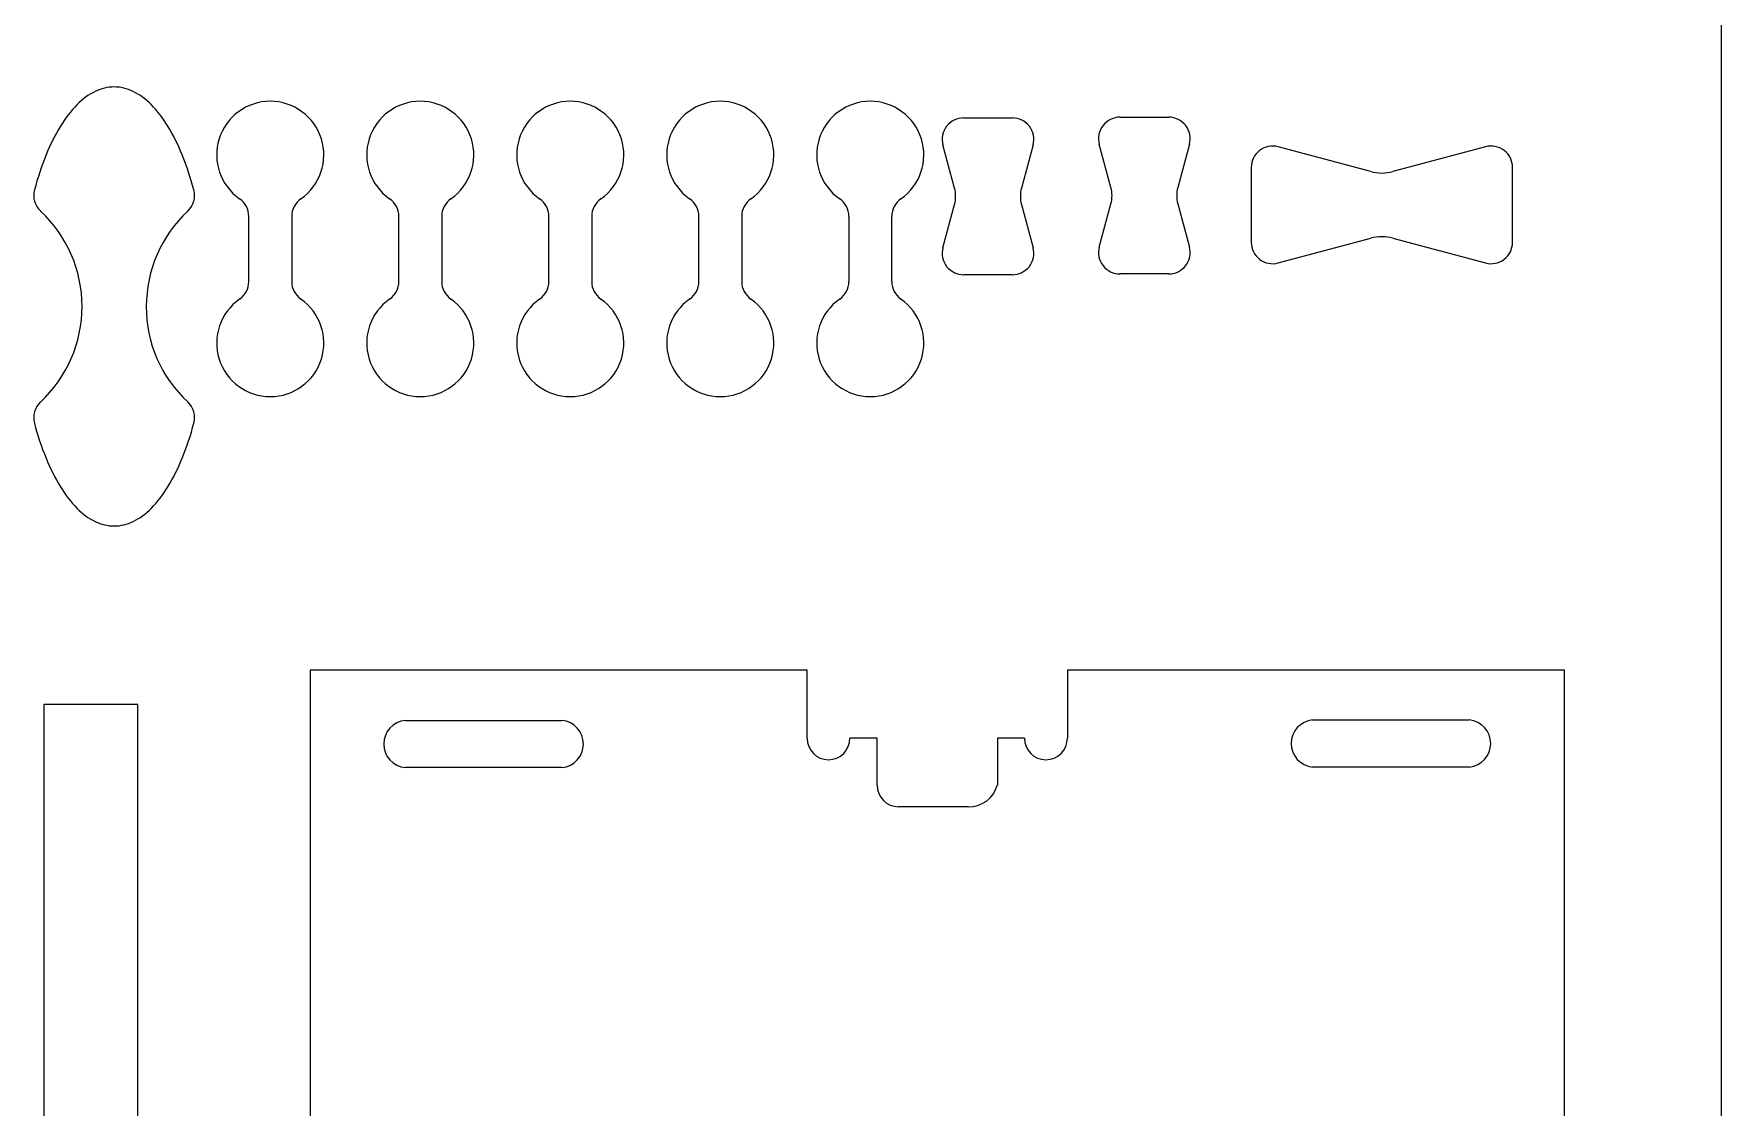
# Model space of a CAD drawing. Extents: x 0 to 1250, y 0 to 2500.
# Drawn here: x 927.1 to 1250, y 1311 to 1516.3 of the extents above; entities that cross this region are included whole.
import ezdxf

# ---------------------------------------------------------------- set-up
doc = ezdxf.new("R2010")
doc.units = 0
for name, color, linetype in [('CUT_18_MM', 7, 'CONTINUOUS'), ('FRAME', 7, 'CONTINUOUS'), ('JOINT_9_MM', 4, 'CONTINUOUS')]:
    doc.layers.add(name, color=color, linetype=linetype)

msp = doc.modelspace()

# ---------------------------------------------------------------- linework, layer by layer
at = {"layer": 'CUT_18_MM', "color": 7, "linetype": 'CONTINUOUS'}
for p, q in [((1075.1, 1394.56), (980, 1394.56)), ((980, 1394.56), (980, 1229.56)), ((1075.1, 1381.56), (1075.1, 1394.56)), ((1220, 1394.56), (1124.9, 1394.56)), ((1124.9, 1394.56), (1124.9, 1381.56)), ((1220, 1229.56), (1220, 1394.56)), ((998.2, 1384.96), (998.2, 1384.96)), ((998.2, 1384.96), (1028.2, 1384.96)), ((1028.2, 1384.96), (1028.2, 1384.96)), ((1171.8, 1385.06), (1201.8, 1385.06)), ((1201.8, 1385.06), (1201.8, 1385.06)), ((1075.1, 1381.56), (1075.1, 1381.56)), ((1088.5, 1381.56), (1083.3, 1381.56)), ((1083.3, 1381.56), (1083.3, 1381.56)), ((1088.5, 1372.56), (1088.5, 1381.56)), ((1116.7, 1381.56), (1111.5, 1381.56)), ((1111.5, 1381.56), (1111.5, 1372.56)), ((1116.7, 1381.56), (1116.7, 1381.56)), ((1124.9, 1381.56), (1124.9, 1381.56)), ((1028.2, 1375.96), (998.2, 1375.96)), ((998.2, 1375.96), (998.2, 1375.96)), ((1201.8, 1376.06), (1171.8, 1376.06)), ((1171.8, 1376.06), (1171.8, 1376.06)), ((1201.8, 1376.06), (1201.8, 1376.06)), ((1088.5, 1372.56), (1088.5, 1372.56)), ((1111.5, 1372.56), (1111.5, 1372.56)), ((1105.9, 1368.46), (1092.6, 1368.46)), ((1092.6, 1368.46), (1092.6, 1368.46)), ((1105.9, 1368.46), (1105.9, 1368.46))]:
    msp.add_line(p, q, dxfattribs=at)
at = {"layer": 'CUT_18_MM', "linetype": 'CONTINUOUS'}
for p, q in [((929.08, 1388.01), (929.08, 1223.01)), ((947.08, 1388.01), (929.08, 1388.01)), ((947.08, 1223.01), (947.08, 1388.01))]:
    msp.add_line(p, q, dxfattribs=at)
at = {"layer": 'CUT_18_MM', "color": 7, "linetype": 'CONTINUOUS'}
for centre, radius, start, end in [((998.62, 1380.46), 4.52, 95.326, 264.674), ((1027.78, 1380.46), 4.52, 275.326, 84.674), ((1172.22, 1380.56), 4.52, 95.326, 264.674), ((1201.38, 1380.56), 4.52, 275.326, 84.674), ((1079.2, 1381.56), 4.1, 180, 0), ((1120.8, 1381.56), 4.1, 180, 0), ((1092.6, 1372.56), 4.1, 180, 270), ((1106.09, 1374.07), 5.61, 268.0334, 344.3855)]:
    msp.add_arc(centre, radius, start, end, dxfattribs=at)
at = {"layer": 'FRAME', "linetype": 'CONTINUOUS'}
msp.add_line((1250, 2500), (1250, 0), dxfattribs=at)
at = {"layer": 'JOINT_9_MM', "linetype": 'CONTINUOUS'}
for p, q in [((1105.05, 1500.24), (1105.05, 1500.24)), ((1105.05, 1500.24), (1114.37, 1500.24)), ((1134.97, 1500.38), (1144.29, 1500.38)), ((1144.29, 1500.38), (1144.29, 1500.38)), ((1103.31, 1486.8), (1101.09, 1495.08)), ((1101.09, 1495.08), (1101.09, 1495.08)), ((1118.33, 1495.08), (1116.11, 1486.8)), ((1118.33, 1495.08), (1118.33, 1495.08)), ((1133.23, 1486.93), (1131.01, 1495.22)), ((1131.01, 1495.22), (1131.01, 1495.22)), ((1148.25, 1495.22), (1146.03, 1486.93)), ((1148.25, 1495.22), (1148.25, 1495.22)), ((1182.95, 1489.98), (1165.23, 1494.73)), ((1165.23, 1494.73), (1165.23, 1494.73)), ((1204.91, 1494.73), (1187.19, 1489.98)), ((1204.91, 1494.73), (1204.91, 1494.73)), ((1160.07, 1490.77), (1160.07, 1490.77)), ((1160.07, 1490.77), (1160.07, 1476.45)), ((1182.95, 1489.98), (1182.95, 1489.98)), ((1187.19, 1489.98), (1187.19, 1489.98)), ((1210.07, 1476.45), (1210.07, 1490.77)), ((1210.07, 1490.77), (1210.07, 1490.77)), ((1103.31, 1486.8), (1103.31, 1486.8)), ((1116.11, 1486.8), (1116.11, 1486.8)), ((1133.23, 1486.93), (1133.23, 1486.93)), ((1146.03, 1486.93), (1146.03, 1486.93)), ((978.24, 1484.76), (978.24, 1484.76)), ((1006.94, 1484.76), (1006.94, 1484.76)), ((1035.64, 1484.76), (1035.64, 1484.76)), ((1064.34, 1484.76), (1064.34, 1484.76)), ((1101.09, 1475.41), (1103.31, 1483.69)), ((1103.31, 1483.69), (1103.31, 1483.69)), ((1116.11, 1483.69), (1116.11, 1483.69)), ((1116.11, 1483.69), (1118.33, 1475.41)), ((1131.01, 1475.54), (1133.23, 1483.83)), ((1133.23, 1483.83), (1133.23, 1483.83)), ((1146.03, 1483.83), (1146.03, 1483.83)), ((1146.03, 1483.83), (1148.25, 1475.54)), ((968.29, 1468.94), (968.29, 1481.39)), ((968.29, 1481.39), (968.29, 1481.39)), ((976.49, 1481.39), (976.49, 1468.94)), ((976.49, 1481.39), (976.49, 1481.39)), ((996.99, 1468.94), (996.99, 1481.39)), ((996.99, 1481.39), (996.99, 1481.39)), ((1005.19, 1481.39), (1005.19, 1468.94)), ((1005.19, 1481.39), (1005.19, 1481.39)), ((1025.69, 1468.94), (1025.69, 1481.39)), ((1025.69, 1481.39), (1025.69, 1481.39)), ((1033.89, 1481.39), (1033.89, 1468.94)), ((1033.89, 1481.39), (1033.89, 1481.39)), ((1054.39, 1468.94), (1054.39, 1481.39)), ((1054.39, 1481.39), (1054.39, 1481.39)), ((1062.59, 1481.39), (1062.59, 1468.94)), ((1062.59, 1481.39), (1062.59, 1481.39)), ((1083.09, 1481.39), (1083.09, 1481.39)), ((1083.09, 1481.39), (1083.09, 1468.94)), ((1091.29, 1468.94), (1091.29, 1481.39)), ((1091.29, 1481.39), (1091.29, 1481.39)), ((1131.01, 1475.54), (1131.01, 1475.54)), ((1148.25, 1475.54), (1148.25, 1475.54)), ((1160.07, 1476.45), (1160.07, 1476.45)), ((1165.23, 1472.49), (1182.95, 1477.24)), ((1182.95, 1477.24), (1182.95, 1477.24)), ((1187.19, 1477.24), (1187.19, 1477.24)), ((1187.19, 1477.24), (1204.91, 1472.49)), ((1210.07, 1476.45), (1210.07, 1476.45)), ((1101.09, 1475.41), (1101.09, 1475.41)), ((1118.33, 1475.41), (1118.33, 1475.41)), ((1165.23, 1472.49), (1165.23, 1472.49)), ((1204.91, 1472.49), (1204.91, 1472.49)), ((1114.37, 1470.24), (1105.05, 1470.24)), ((1105.05, 1470.24), (1105.05, 1470.24)), ((1114.37, 1470.24), (1114.37, 1470.24)), ((1144.29, 1470.38), (1134.97, 1470.38)), ((1134.97, 1470.38), (1134.97, 1470.38)), ((1144.29, 1470.38), (1144.29, 1470.38)), ((968.29, 1468.94), (968.29, 1468.94)), ((976.49, 1468.94), (976.49, 1468.94)), ((996.99, 1468.94), (996.99, 1468.94)), ((1005.19, 1468.94), (1005.19, 1468.94)), ((1025.69, 1468.94), (1025.69, 1468.94)), ((1033.89, 1468.94), (1033.89, 1468.94)), ((1054.39, 1468.94), (1054.39, 1468.94)), ((1062.59, 1468.94), (1062.59, 1468.94)), ((1083.09, 1468.94), (1083.09, 1468.94)), ((1091.29, 1468.94), (1091.29, 1468.94)), ((966.53, 1465.58), (966.53, 1465.58)), ((978.24, 1465.58), (978.24, 1465.58)), ((995.23, 1465.58), (995.23, 1465.58)), ((1006.94, 1465.58), (1006.94, 1465.58)), ((1023.93, 1465.58), (1023.93, 1465.58)), ((1035.64, 1465.58), (1035.64, 1465.58)), ((1052.63, 1465.58), (1052.63, 1465.58)), ((1064.34, 1465.58), (1064.34, 1465.58)), ((1081.33, 1465.58), (1081.33, 1465.58)), ((1093.04, 1465.58), (1093.04, 1465.58))]:
    msp.add_line(p, q, dxfattribs=at)
for centre, radius, start, end in [((944.58, 1493.9), 12.74, 116.4202, 135.8106), ((942.61, 1497.77), 8.39, 90.5344, 116.0799), ((942.45, 1497.77), 8.39, 63.9201, 89.4658), ((940.47, 1493.9), 12.74, 44.1895, 63.5799), ((951.39, 1487.14), 22.33, 135.5539, 148.8901), ((933.66, 1487.14), 22.33, 31.1099, 44.4462), ((972.39, 1493.17), 10.25, 304.8499, 235.1501), ((1001.09, 1493.17), 10.25, 304.8499, 235.1501), ((1029.79, 1493.17), 10.25, 304.8499, 235.1501), ((1058.49, 1493.17), 10.25, 304.8499, 235.1501), ((1087.19, 1493.17), 10.25, 304.8499, 235.1501), ((964.15, 1479.25), 37.34, 148.6367, 158.0959), ((920.9, 1479.25), 37.34, 21.9042, 31.3634), ((1105.05, 1496.14), 4.1, 90, 195.0001), ((1114.37, 1496.14), 4.1, 344.9999, 90), ((1134.97, 1496.28), 4.1, 90, 195.0001), ((1144.29, 1496.28), 4.1, 344.9999, 90), ((1164.17, 1490.77), 4.1, 75, 180), ((1205.97, 1490.77), 4.1, 0, 105), ((981.44, 1472.13), 56.03, 157.94, 165.15), ((900.83, 1471.2), 58.96, 15.0292, 21.8808), ((1185.07, 1497.9), 8.2, 255.0001, 284.9999), ((931.24, 1485.43), 4.1, 164.9418, 226.9513), ((953.85, 1485.42), 4.07, 312.7572, 15.3502), ((1097.52, 1485.24), 6, 345.0001, 14.9999), ((1121.9, 1485.24), 6, 165.0001, 194.9999), ((1127.44, 1485.38), 6, 345.0001, 14.9999), ((1151.82, 1485.38), 6, 165.0001, 194.9999), ((911.38, 1464.16), 25, 313.0487, 46.9513), ((973.68, 1464.16), 25, 133.0487, 180), ((964.19, 1481.39), 4.1, 360, 55.1501), ((980.59, 1481.39), 4.1, 124.8499, 180.0001), ((992.89, 1481.39), 4.1, 360, 55.1501), ((1009.29, 1481.39), 4.1, 124.8499, 180.0001), ((1021.59, 1481.39), 4.1, 360, 55.1501), ((1037.99, 1481.39), 4.1, 124.8499, 180.0001), ((1050.29, 1481.39), 4.1, 360, 55.1501), ((1066.69, 1481.39), 4.1, 124.8499, 180.0001), ((1078.99, 1481.39), 4.1, 360, 55.1501), ((1095.39, 1481.39), 4.1, 124.8499, 180), ((1134.97, 1474.48), 4.1, 164.9999, 270), ((1144.29, 1474.48), 4.1, 270, 15.0001), ((1164.17, 1476.45), 4.1, 180, 285), ((1185.07, 1469.32), 8.2, 75.0001, 104.9999), ((1205.97, 1476.45), 4.1, 255, 360), ((1105.05, 1474.34), 4.1, 164.9999, 270), ((1114.37, 1474.34), 4.1, 270, 15.0001), ((964.19, 1468.94), 4.1, 304.8499, 0), ((980.59, 1468.94), 4.1, 180, 235.1501), ((992.89, 1468.94), 4.1, 304.8499, 0), ((1009.29, 1468.94), 4.1, 180, 235.1501), ((1021.59, 1468.94), 4.1, 304.8499, 0), ((1037.99, 1468.94), 4.1, 180, 235.1501), ((1050.29, 1468.94), 4.1, 304.8499, 0), ((1066.69, 1468.94), 4.1, 180, 235.1501), ((1078.99, 1468.94), 4.1, 304.8499, 0), ((1095.39, 1468.94), 4.1, 180, 235.1501), ((973.21, 1463.96), 24.53, 179.5255, 227.4258), ((972.39, 1457.17), 10.25, 124.8499, 55.1501), ((1001.09, 1457.17), 10.25, 124.8499, 55.1501), ((1029.79, 1457.17), 10.25, 124.8499, 55.1501), ((1058.49, 1457.17), 10.25, 124.8499, 55.1501), ((1087.19, 1457.17), 10.25, 124.8499, 55.1501), ((931.24, 1442.9), 4.1, 133.0487, 195.0582), ((953.81, 1442.9), 4.1, 344.9412, 46.9513), ((963.3, 1450.14), 36.96, 192.9857, 203.9243), ((906.99, 1455.07), 52.48, 337.6956, 345.3944), ((964.15, 1449.08), 37.34, 201.9041, 211.3633), ((920.9, 1449.08), 37.34, 328.6366, 338.0958), ((951.39, 1441.18), 22.33, 211.1099, 224.4461), ((933.66, 1441.18), 22.33, 315.5538, 328.8901), ((944.58, 1434.42), 12.74, 224.1894, 243.5798), ((940.47, 1434.42), 12.74, 296.4201, 315.8105), ((942.61, 1430.56), 8.39, 243.9201, 269.4656), ((942.45, 1430.56), 8.39, 270.5342, 296.0798)]:
    msp.add_arc(centre, radius, start, end, dxfattribs=at)

doc.saveas('drawing.dxf')
